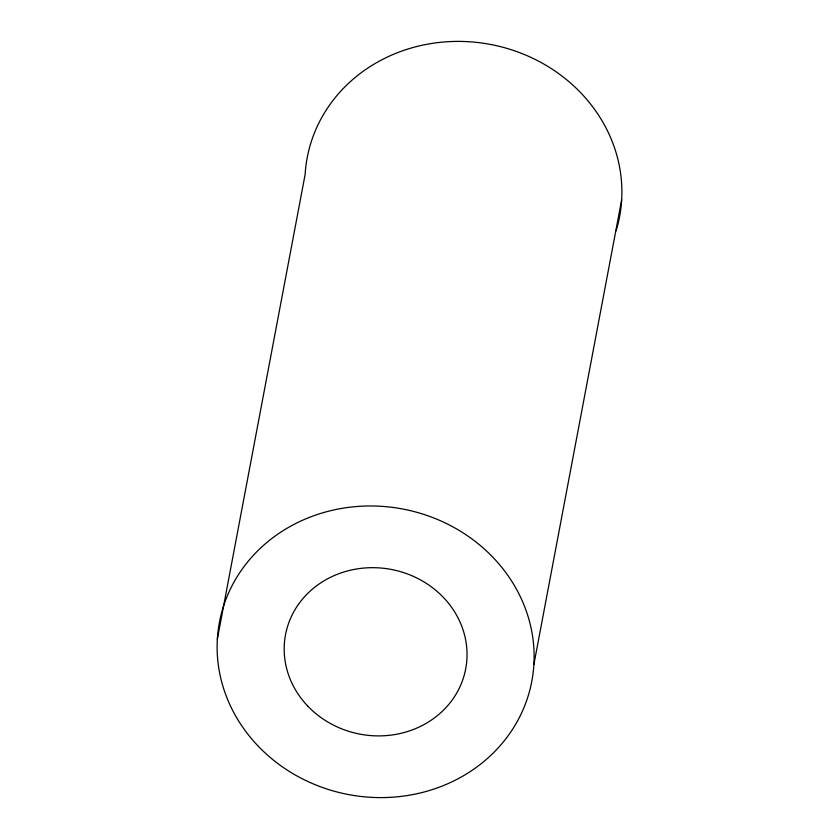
<?xml version="1.0" encoding="UTF-8"?>
<svg xmlns="http://www.w3.org/2000/svg" width="839" height="839" viewBox="0 0 839 839"><rect width="100%" height="100%" fill="white"/><g stroke="black" fill="none" stroke-linecap="round" stroke-linejoin="round"><path stroke-width="1.26" d="M217.343 639.108L305.123 174.533A158.949 145.325 10.7 0 1 489.074 44.173A158.949 145.325 10.7 0 1 616.099 230.861M533.877 664.467L621.657 199.892M307.546 705.872A91.692 83.827 10.7 0 0 462.509 680.544A91.692 83.827 10.7 0 0 356.774 568.957A91.692 83.827 10.7 0 0 307.546 705.872M257.615 745.535A158.949 145.325 10.7 0 0 526.263 701.635A158.949 145.325 10.7 0 0 342.962 508.193A158.949 145.325 10.7 0 0 257.615 745.535"/></g></svg>
